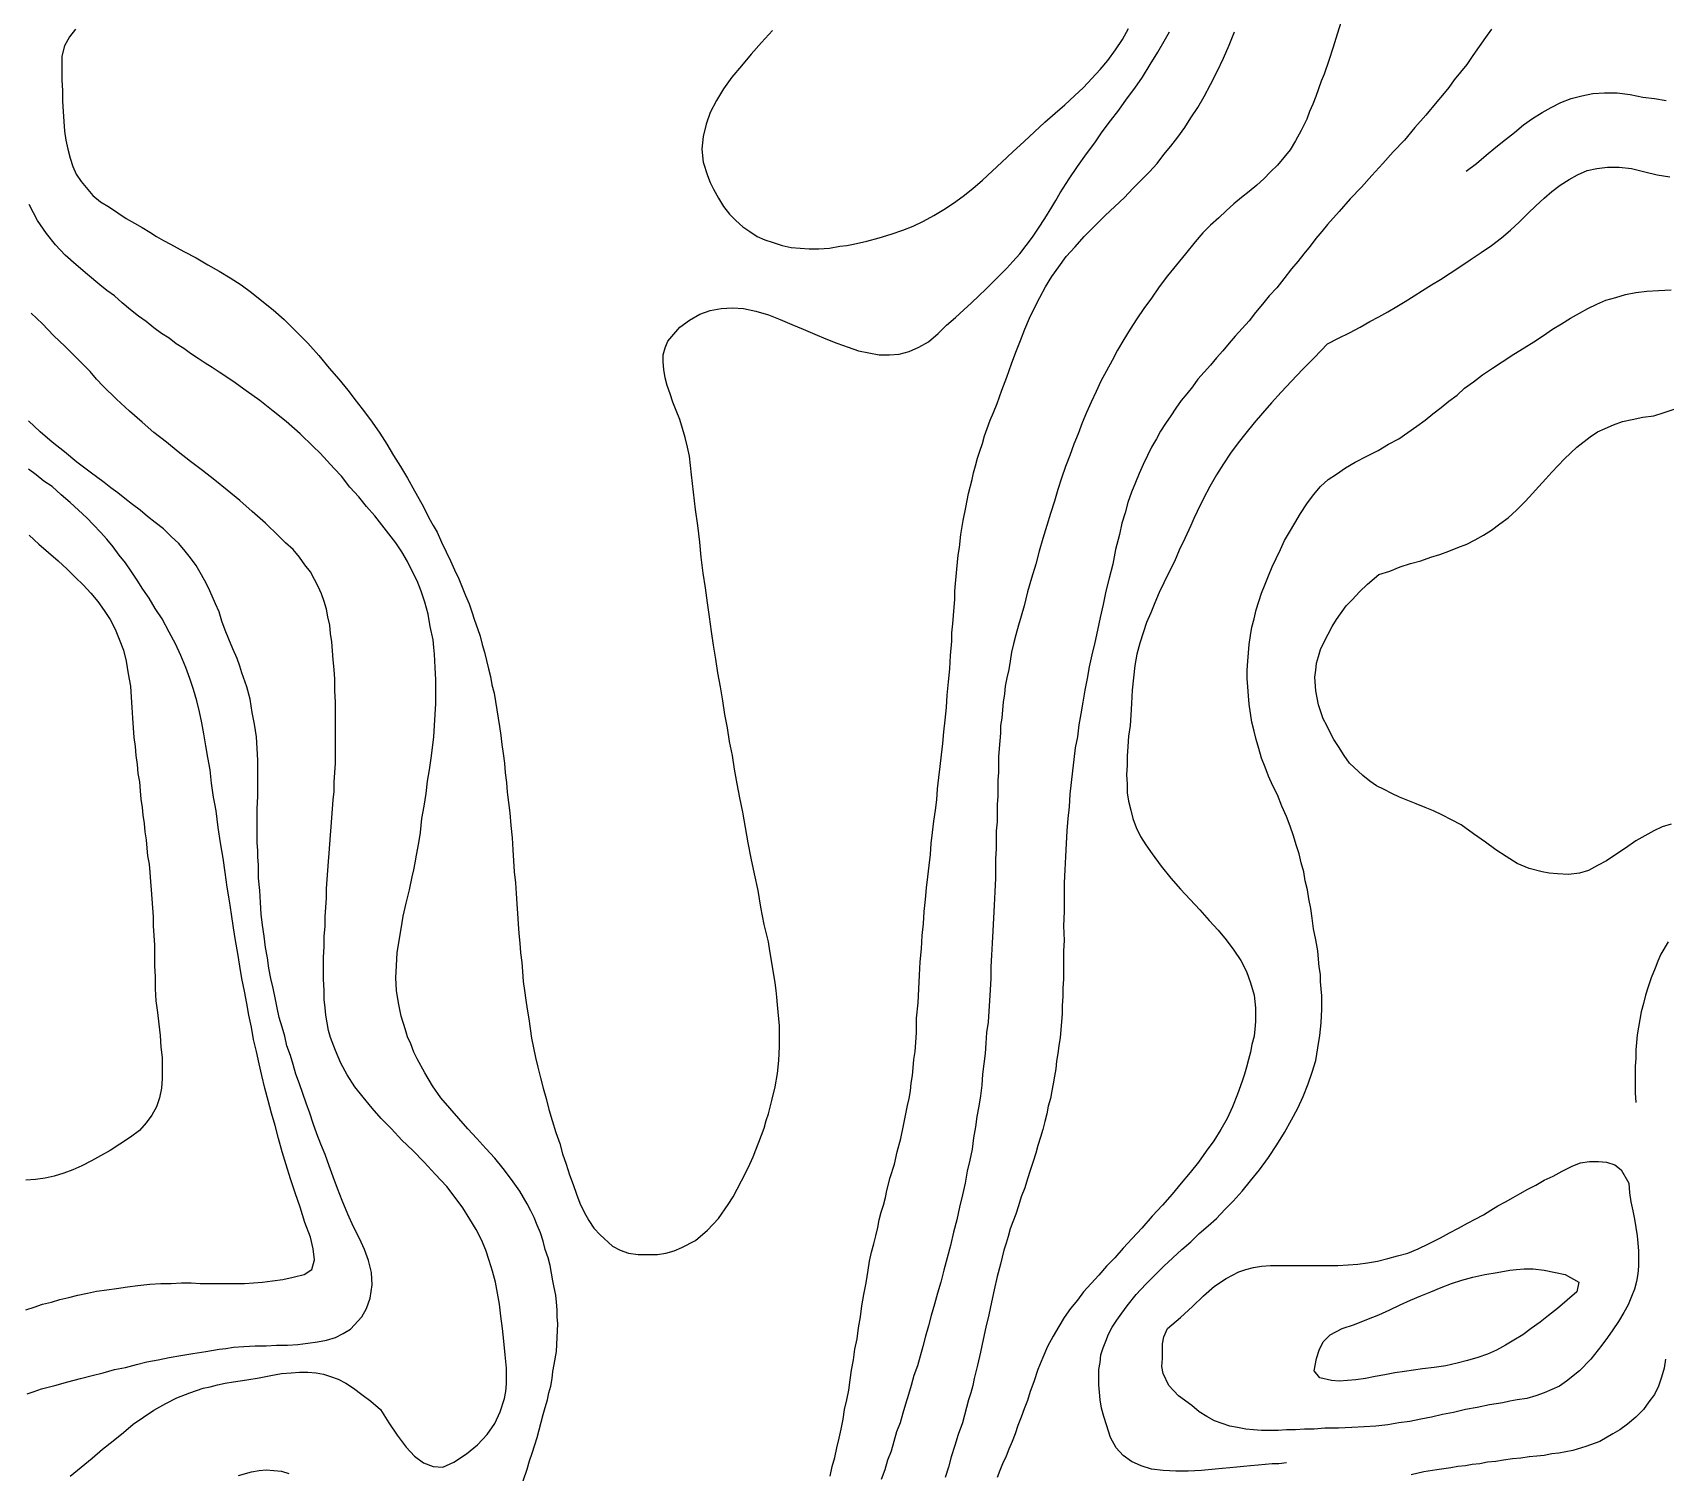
# Model space of a CAD drawing. Header units: inches. Extents: x 401374 to 405300, y 6332180 to 6336621.
# Drawn here: x 403132.4 to 403368.1, y 6334489.7 to 6334697.4 of the extents above; entities that cross this region are included whole.
import ezdxf

# ---------------------------------------------------------------- set-up
doc = ezdxf.new("R2010")
doc.units = ezdxf.units.IN
doc.header["$MEASUREMENT"] = 0

msp = doc.modelspace()

# ---------------------------------------------------------------- linework, layer by layer
for points in [[(403321.3, 6334699), (403320.7, 6334697.2), (403320.1, 6334695.3), (403319.5, 6334693.4), (403318.8, 6334691.4), (403318.4, 6334690.4), (403318, 6334689.3), (403317.6, 6334688.2), (403317.2, 6334687.1), (403316.7, 6334686), (403316.3, 6334684.9), (403315.5, 6334683.3), (403314.7, 6334681.8), (403313.9, 6334680.5), (403313, 6334679.4), (403312.1, 6334678.3), (403311.1, 6334677.3), (403310.1, 6334676.3), (403309.1, 6334675.4), (403308, 6334674.5), (403306.9, 6334673.6), (403305.8, 6334672.7), (403304.7, 6334671.7), (403303.6, 6334670.7), (403302.4, 6334669.6), (403301.3, 6334668.5), (403300.2, 6334667.2), (403298.8, 6334665.5), (403297.5, 6334663.9), (403296.2, 6334662.3), (403295, 6334660.7), (403293.9, 6334659.1), (403292.8, 6334657.6), (403291.8, 6334656.1), (403290.8, 6334654.6), (403289.9, 6334653.1), (403289, 6334651.6), (403288.2, 6334650.1), (403287.4, 6334648.6), (403286.6, 6334647.1), (403285.9, 6334645.6), (403285.2, 6334644.1), (403284.5, 6334642.6), (403283.9, 6334641.1), (403283.3, 6334639.5), (403282.7, 6334638), (403282.1, 6334636.4), (403281.5, 6334634.8), (403280.9, 6334633.1), (403280.4, 6334631.5), (403279.9, 6334629.8), (403279.3, 6334628), (403278.8, 6334626.3), (403278.2, 6334624.4), (403277.7, 6334622.6), (403277.2, 6334620.7), (403276.6, 6334618.7), (403276, 6334616.7), (403275.5, 6334614.7), (403275.1, 6334613.2), (403274.7, 6334611.9), (403274.3, 6334610.5), (403274, 6334609.2), (403273.7, 6334608), (403273.5, 6334606.7), (403273.3, 6334605.5), (403273, 6334604.3), (403272.8, 6334603.1), (403272.7, 6334602), (403272.5, 6334600.8), (403272.4, 6334599.7), (403272.3, 6334598.5), (403272.1, 6334597.4), (403272.1, 6334596.3), (403272, 6334595.2), (403271.9, 6334594.1), (403271.8, 6334592.9), (403271.8, 6334591.8), (403271.8, 6334590.7), (403271.7, 6334589.5), (403271.7, 6334588.4), (403271.7, 6334587.2), (403271.6, 6334586), (403271.6, 6334584.8), (403271.6, 6334583.5), (403271.5, 6334582.2), (403271.5, 6334580.9), (403271.5, 6334579.6), (403271.4, 6334578.2), (403271.4, 6334576.8), (403271.4, 6334575.4), (403271.3, 6334573.4), (403271.2, 6334571.5), (403271.1, 6334569.6), (403271, 6334567.8), (403270.9, 6334566), (403270.8, 6334564.3), (403270.7, 6334562.6), (403270.7, 6334560.9), (403270.6, 6334559.3), (403270.5, 6334557.7), (403270.4, 6334556.2), (403270.3, 6334554.6), (403270.1, 6334553.1), (403270, 6334551.6), (403269.9, 6334550.1), (403269.7, 6334548.6), (403269.5, 6334547.1), (403269.4, 6334545.5), (403269.2, 6334544), (403269, 6334542.5), (403268.7, 6334541), (403268.5, 6334539.5), (403268.2, 6334537.9), (403268, 6334536.3), (403267.7, 6334534.7), (403267.3, 6334533.1), (403267, 6334531.4), (403266.6, 6334529.7), (403266.2, 6334527.9), (403265.8, 6334526.1), (403265.3, 6334524.3), (403264.9, 6334522.4), (403264.4, 6334520.6), (403263.9, 6334518.8), (403263.5, 6334517.1), (403263, 6334515.5), (403262.6, 6334513.9), (403262.1, 6334512.3), (403261.7, 6334510.8), (403261.3, 6334509.3), (403260.9, 6334507.8), (403260.5, 6334506.4), (403260.1, 6334505), (403259.6, 6334503.6), (403259.2, 6334502.2), (403258.8, 6334500.9), (403258.4, 6334499.5), (403258, 6334498.2), (403257.6, 6334496.8), (403257.1, 6334495.5), (403256.7, 6334494.1), (403256.3, 6334492.7), (403255.8, 6334491.4), (403255.4, 6334490), (403254.9, 6334488.6)], [(403138.6, 6334697.9), (403137.7, 6334696.8), (403137, 6334695.5), (403136.6, 6334694), (403136.6, 6334692.2), (403136.6, 6334690.6), (403136.7, 6334689), (403136.7, 6334687.5), (403136.8, 6334686), (403136.9, 6334684.6), (403137, 6334683.2), (403137.2, 6334681.9), (403137.5, 6334680.6), (403137.8, 6334679.3), (403138.2, 6334678.1), (403138.7, 6334677), (403139.4, 6334675.9), (403141.1, 6334673.9), (403142.2, 6334673), (403143.5, 6334672.2), (403144.7, 6334671.4), (403145.9, 6334670.6), (403147.1, 6334669.9), (403148.2, 6334669.3), (403149.3, 6334668.6), (403150.3, 6334668), (403151.3, 6334667.4), (403152.3, 6334666.9), (403154.2, 6334665.8), (403156, 6334664.9), (403157.7, 6334663.9), (403159.3, 6334663), (403160.9, 6334662), (403162.5, 6334661), (403164, 6334659.9), (403165.5, 6334658.7), (403167.1, 6334657.4), (403168.7, 6334656), (403170.3, 6334654.4), (403172.1, 6334652.6), (403173.7, 6334650.8), (403175.2, 6334649), (403176.6, 6334647.4), (403177.9, 6334645.8), (403179.1, 6334644.2), (403180.3, 6334642.7), (403181.4, 6334641.2), (403182.5, 6334639.6), (403183.5, 6334638), (403184.5, 6334636.4), (403185.5, 6334634.8), (403186.5, 6334633.1), (403187.5, 6334631.3), (403188.6, 6334629.4), (403189.1, 6334628.4), (403189.6, 6334627.4), (403190.2, 6334626.3), (403190.8, 6334625.3), (403191.4, 6334623.9), (403192.1, 6334622.5), (403192.7, 6334621.2), (403193.3, 6334619.9), (403193.9, 6334618.6), (403194.4, 6334617.4), (403194.9, 6334616.2), (403195.4, 6334615), (403195.8, 6334613.8), (403196.2, 6334612.6), (403196.6, 6334611.4), (403197, 6334610.3), (403197.3, 6334609.1), (403197.6, 6334608), (403197.9, 6334606.8), (403198.2, 6334605.6), (403198.5, 6334604.5), (403198.7, 6334603.3), (403199, 6334602.1), (403199.2, 6334600.9), (403199.4, 6334599.7), (403199.6, 6334598.5), (403199.8, 6334597.3), (403200, 6334596), (403200.1, 6334594.7), (403200.3, 6334593.4), (403200.5, 6334592), (403200.6, 6334590.6), (403200.8, 6334589.2), (403200.9, 6334587.8), (403201.1, 6334586.3), (403201.3, 6334584.8), (403201.4, 6334583), (403201.6, 6334581.2), (403201.7, 6334579.5), (403201.8, 6334577.9), (403201.9, 6334576.3), (403202.1, 6334574.7), (403202.2, 6334573.2), (403202.3, 6334571.7), (403202.4, 6334570.3), (403202.5, 6334568.8), (403202.6, 6334567.4), (403202.7, 6334566), (403202.8, 6334564.6), (403203, 6334563.2), (403203.1, 6334561.9), (403203.2, 6334560.5), (403203.4, 6334559.2), (403203.6, 6334557.8), (403203.8, 6334556.5), (403204, 6334555.1), (403204.2, 6334553.7), (403204.4, 6334552.3), (403204.7, 6334550.9), (403205, 6334549.5), (403205.3, 6334548.1), (403205.7, 6334546.6), (403206.1, 6334545.1), (403206.5, 6334543.6), (403206.9, 6334542), (403207.4, 6334540.4), (403207.9, 6334538.7), (403208.5, 6334537.1), (403208.9, 6334535.6), (403209.4, 6334534.1), (403209.9, 6334532.6), (403210.4, 6334531.2), (403210.9, 6334529.8), (403211.4, 6334528.5), (403212, 6334527.2), (403212.7, 6334526), (403213.4, 6334524.9), (403214.3, 6334523.9), (403216.1, 6334522.3), (403217.2, 6334521.7), (403218.4, 6334521.3), (403219.8, 6334521.1), (403221.3, 6334521.1), (403222.6, 6334521.1), (403223.8, 6334521.3), (403225, 6334521.6), (403226.1, 6334522.1), (403228.1, 6334523.1), (403229.8, 6334524.6), (403231.4, 6334526.3), (403232.8, 6334528.3), (403233.5, 6334529.4), (403234.1, 6334530.5), (403234.7, 6334531.7), (403235.4, 6334533), (403235.9, 6334534.1), (403236.4, 6334535.2), (403236.8, 6334536.2), (403237.2, 6334537.3), (403237.6, 6334538.3), (403238, 6334539.3), (403238.3, 6334540.4), (403238.6, 6334541.4), (403239.1, 6334543.3), (403239.6, 6334545.3), (403239.9, 6334547.2), (403240.1, 6334549.1), (403240.2, 6334551.1), (403240.2, 6334553.1), (403240.2, 6334554.1), (403240.1, 6334555.1), (403240, 6334556.1), (403239.9, 6334557.1), (403239.8, 6334558.2), (403239.7, 6334559.2), (403239.6, 6334560.3), (403239.4, 6334561.5), (403239.2, 6334562.6), (403239, 6334563.8), (403238.8, 6334564.9), (403238.6, 6334566.2), (403238, 6334568.7), (403237.5, 6334571.2), (403237.1, 6334573.6), (403236.6, 6334576), (403236.1, 6334578.3), (403235.7, 6334580.5), (403235.3, 6334582.7), (403234.9, 6334584.9), (403234.5, 6334587), (403234.1, 6334589), (403233.7, 6334591.1), (403233.4, 6334593.1), (403233, 6334595.1), (403232.7, 6334597.1), (403232.3, 6334599), (403232, 6334601), (403231.7, 6334603), (403231.3, 6334605), (403231, 6334607), (403230.7, 6334609), (403230.4, 6334611), (403230.1, 6334613.1), (403229.8, 6334615.1), (403229.5, 6334617.3), (403229.2, 6334619.4), (403228.9, 6334621.7), (403228.7, 6334623.9), (403228.4, 6334626.3), (403228.1, 6334628.6), (403227.8, 6334631.1), (403227.5, 6334633.6), (403227.2, 6334636.3), (403226.9, 6334637.6), (403226.6, 6334639), (403226.2, 6334640.3), (403225.8, 6334641.6), (403225.3, 6334642.9), (403224.8, 6334644.1), (403224.4, 6334645.3), (403224, 6334646.5), (403223.7, 6334647.6), (403223.5, 6334648.8), (403223.4, 6334649.9), (403223.4, 6334650.9), (403223.7, 6334651.9), (403224.1, 6334652.9), (403225.8, 6334654.9), (403227.2, 6334655.9), (403228.7, 6334656.8), (403230.2, 6334657.3), (403231.8, 6334657.6), (403233.4, 6334657.7), (403235, 6334657.6), (403236.8, 6334657.2), (403238.6, 6334656.7), (403240.3, 6334656), (403242, 6334655.3), (403243.6, 6334654.6), (403245.3, 6334653.9), (403246.9, 6334653.2), (403248.5, 6334652.6), (403250.1, 6334652), (403251.6, 6334651.5), (403253.1, 6334651.2), (403254.6, 6334650.9), (403256.1, 6334650.9), (403257.5, 6334651), (403258.9, 6334651.4), (403260.3, 6334652), (403261.7, 6334652.8), (403263.1, 6334654), (403264.3, 6334655.2), (403265.6, 6334656.3), (403266.8, 6334657.4), (403267.9, 6334658.4), (403269, 6334659.4), (403270, 6334660.4), (403272, 6334662.4), (403273, 6334663.4), (403273.9, 6334664.4), (403274.9, 6334665.5), (403275.8, 6334666.7), (403276.7, 6334667.9), (403277.6, 6334669.2), (403278.5, 6334670.6), (403279.5, 6334672.2), (403280.1, 6334673.2), (403280.7, 6334674.3), (403282, 6334676.3), (403283.2, 6334678.1), (403284.5, 6334679.9), (403285.7, 6334681.5), (403286.8, 6334683.1), (403288, 6334684.7), (403289.2, 6334686.2), (403290.3, 6334687.8), (403291.5, 6334689.4), (403292.6, 6334691), (403293.7, 6334692.8), (403294.8, 6334694.6), (403295.9, 6334696.5), (403296.5, 6334697.5)], [(403239.2, 6334697.7), (403237.6, 6334696), (403236.1, 6334694.3), (403234.7, 6334692.6), (403233.3, 6334691), (403232.1, 6334689.3), (403231.1, 6334687.6), (403230.2, 6334685.9), (403229.6, 6334684.2), (403229.2, 6334682.4), (403229, 6334680.6), (403229.2, 6334678.7), (403229.8, 6334676.8), (403230.2, 6334675.8), (403230.7, 6334674.8), (403231.4, 6334673.5), (403232.1, 6334672.3), (403233, 6334671.2), (403233.9, 6334670.3), (403234.9, 6334669.4), (403235.9, 6334668.7), (403237, 6334668), (403238.1, 6334667.5), (403239.3, 6334667.1), (403240.6, 6334666.7), (403241.9, 6334666.4), (403243.2, 6334666.3), (403244.5, 6334666.2), (403245.9, 6334666.2), (403247.4, 6334666.3), (403248.9, 6334666.6), (403249.9, 6334666.7), (403250.9, 6334666.9), (403252.8, 6334667.3), (403254.6, 6334667.8), (403256.3, 6334668.3), (403258, 6334668.9), (403259.5, 6334669.5), (403261, 6334670.2), (403262.5, 6334671), (403263.9, 6334671.9), (403265.3, 6334672.8), (403266.7, 6334673.8), (403268.1, 6334674.9), (403269.5, 6334676.1), (403270.9, 6334677.4), (403272.3, 6334678.7), (403273.9, 6334680.2), (403275.5, 6334681.7), (403277, 6334683.1), (403278.5, 6334684.5), (403280, 6334685.8), (403281.4, 6334687), (403282.8, 6334688.3), (403284.1, 6334689.5), (403285.3, 6334690.8), (403286.5, 6334692.1), (403287.6, 6334693.4), (403288.7, 6334694.9), (403289.7, 6334696.4), (403290.6, 6334698)], [(403260, 6334553.1), (403260, 6334555.2), (403260.2, 6334557.4), (403260.3, 6334559.4), (403260.4, 6334561.4), (403260.5, 6334563.3), (403260.7, 6334565.2), (403260.8, 6334567.1), (403261, 6334568.8), (403261.1, 6334570.6), (403261.3, 6334572.3), (403261.4, 6334574), (403261.6, 6334575.6), (403261.8, 6334577.2), (403262, 6334578.8), (403262.1, 6334580.4), (403262.3, 6334582), (403262.5, 6334583.6), (403262.7, 6334585.2), (403262.9, 6334586.7), (403263, 6334588.3), (403263.2, 6334589.9), (403263.4, 6334591.5), (403263.6, 6334593.2), (403263.8, 6334594.8), (403263.9, 6334596.5), (403264.1, 6334598.2), (403264.3, 6334600), (403264.4, 6334601.8), (403264.6, 6334603.7), (403264.8, 6334605.6), (403264.9, 6334607.5), (403265.1, 6334609.6), (403265.1, 6334610.8), (403265.2, 6334612.1), (403265.3, 6334613.3), (403265.4, 6334614.5), (403265.5, 6334615.6), (403265.5, 6334616.8), (403265.6, 6334617.9), (403265.7, 6334618.9), (403265.8, 6334620), (403265.9, 6334621), (403266, 6334622), (403266.2, 6334623.1), (403266.4, 6334625), (403266.7, 6334627), (403267.1, 6334628.9), (403267.5, 6334630.9), (403268, 6334632.9), (403268.2, 6334633.9), (403268.5, 6334634.9), (403268.8, 6334636), (403269.1, 6334637), (403269.5, 6334638.1), (403269.8, 6334639.2), (403270.2, 6334640.3), (403270.6, 6334641.5), (403271.1, 6334642.6), (403271.6, 6334643.9), (403272.3, 6334645.8), (403273, 6334647.7), (403273.7, 6334649.6), (403274.3, 6334651.3), (403275, 6334653), (403275.6, 6334654.6), (403276.3, 6334656.2), (403277, 6334657.7), (403277.8, 6334659.2), (403278.6, 6334660.7), (403279.5, 6334662.2), (403280.5, 6334663.6), (403281.6, 6334665.1), (403282.9, 6334666.5), (403284.2, 6334668), (403285.8, 6334669.6), (403287.2, 6334671), (403288.6, 6334672.3), (403290, 6334673.6), (403291.2, 6334674.9), (403292.4, 6334676.1), (403293.6, 6334677.3), (403294.7, 6334678.5), (403295.7, 6334679.8), (403296.7, 6334681), (403297.7, 6334682.3), (403298.7, 6334683.7), (403299.6, 6334685.1), (403300.6, 6334686.6), (403301.5, 6334688.2), (403302.4, 6334689.9), (403303.4, 6334691.8), (403304.3, 6334693.7), (403305.1, 6334695.6), (403305.9, 6334697.5)], [(403343, 6334697.9), (403342.1, 6334696.7), (403341.2, 6334695.4), (403340.3, 6334694.1), (403339.4, 6334692.8), (403338.5, 6334691.7), (403337.6, 6334690.6), (403336.8, 6334689.5), (403335.9, 6334688.4), (403335.1, 6334687.4), (403333.5, 6334685.5), (403331.9, 6334683.7), (403330.4, 6334681.9), (403328.8, 6334680.2), (403327.3, 6334678.5), (403325.7, 6334676.8), (403324.2, 6334675.1), (403322.6, 6334673.4), (403321, 6334671.6), (403319.3, 6334669.7), (403318.5, 6334668.7), (403317.6, 6334667.7), (403316.8, 6334666.6), (403315.9, 6334665.5), (403315, 6334664.4), (403314.1, 6334663.3), (403313, 6334661.9), (403312, 6334660.6), (403310.9, 6334659.4), (403309.9, 6334658.2), (403308.9, 6334657), (403308, 6334655.8), (403307, 6334654.7), (403306, 6334653.6), (403305.1, 6334652.6), (403304.2, 6334651.5), (403303.3, 6334650.5), (403302.4, 6334649.4), (403301.5, 6334648.4), (403300.6, 6334647.4), (403299.8, 6334646.3), (403299, 6334645.3), (403298.2, 6334644.3), (403297.4, 6334643.2), (403296.7, 6334642.1), (403295.9, 6334641), (403295.2, 6334639.9), (403294.6, 6334638.8), (403293.9, 6334637.6), (403293.3, 6334636.4), (403292.7, 6334635.1), (403292.1, 6334633.8), (403291.6, 6334632.5), (403291, 6334631.1), (403290.5, 6334629.6), (403290.1, 6334628.1), (403289.6, 6334626.6), (403289.3, 6334625), (403288.7, 6334622.8), (403288.3, 6334620.7), (403287.8, 6334618.7), (403287.3, 6334616.8), (403286.9, 6334614.9), (403286.5, 6334613), (403286.1, 6334611.2), (403285.7, 6334609.4), (403285.3, 6334607.6), (403284.9, 6334605.9), (403284.6, 6334604.2), (403284.3, 6334602.5), (403284, 6334600.8), (403283.7, 6334599.1), (403283.4, 6334597.5), (403283.2, 6334595.8), (403282.9, 6334594.2), (403282.7, 6334592.5), (403282.5, 6334590.9), (403282.3, 6334589.2), (403282.1, 6334587.5), (403282, 6334585.7), (403281.8, 6334584), (403281.7, 6334582.2), (403281.6, 6334580.4), (403281.5, 6334578.5), (403281.4, 6334576.6), (403281.3, 6334574.7), (403281.3, 6334572.7), (403281.3, 6334570.6), (403281.2, 6334568.5), (403281.3, 6334566.4), (403281.2, 6334564.9), (403281.2, 6334563.5), (403281.2, 6334562.1), (403281.2, 6334560.8), (403281.1, 6334559.5), (403281.1, 6334558.3), (403281, 6334557), (403281, 6334555.8), (403280.9, 6334554.7), (403280.8, 6334553.5), (403280.7, 6334552.4), (403280.5, 6334551.2), (403280.4, 6334550.1), (403280.2, 6334549), (403280.1, 6334547.9), (403279.9, 6334546.8), (403279.7, 6334545.7), (403279.5, 6334544.7), (403279.3, 6334543.6), (403279, 6334542.5), (403278.8, 6334541.4), (403278.5, 6334540.3), (403278.2, 6334539.1), (403277.9, 6334538), (403277.5, 6334536.8), (403277.2, 6334535.7), (403276.8, 6334534.5), (403276.4, 6334533.2), (403276, 6334532), (403275.6, 6334530.7), (403275.1, 6334529.4), (403274.7, 6334528.1), (403274.3, 6334526.9), (403273.9, 6334525.8), (403273.5, 6334524.8), (403273.2, 6334523.7), (403272.9, 6334522.7), (403272.6, 6334521.7), (403272.1, 6334519.7), (403271.6, 6334517.9), (403271.2, 6334516), (403270.8, 6334514.2), (403270.4, 6334512.4), (403270, 6334510.6), (403269.6, 6334508.8), (403269.2, 6334507), (403268.8, 6334505.1), (403268.3, 6334503.2), (403268.1, 6334502.2), (403267.8, 6334501.1), (403267.5, 6334500.1), (403267.2, 6334499), (403266.9, 6334497.9), (403266.6, 6334496.8), (403266, 6334495.1), (403265.5, 6334493.5), (403265, 6334491.9), (403264.6, 6334490.4), (403264.1, 6334488.9)], [(403339.3, 6334677.4), (403340.8, 6334678.5), (403342.2, 6334679.7), (403343.6, 6334680.9), (403345, 6334682), (403346.3, 6334683), (403347.6, 6334684.1), (403348.9, 6334685), (403350.3, 6334685.9), (403351.6, 6334686.6), (403353, 6334687.3), (403354.5, 6334687.9), (403356, 6334688.3), (403357.6, 6334688.6), (403359.3, 6334688.7), (403361.1, 6334688.7), (403363, 6334688.5), (403364.8, 6334688.1), (403366.5, 6334687.9), (403368.2, 6334687.6)], [(403319.3, 6334652.5), (403320.9, 6334653.3), (403322.5, 6334654.1), (403324, 6334654.9), (403325.4, 6334655.7), (403326.7, 6334656.4), (403328, 6334657.1), (403329.3, 6334657.9), (403330.5, 6334658.6), (403331.8, 6334659.4), (403333, 6334660.2), (403334.3, 6334661), (403335.6, 6334661.8), (403337, 6334662.7), (403338.4, 6334663.6), (403339.9, 6334664.6), (403341.5, 6334665.7), (403343, 6334666.7), (403344.4, 6334667.8), (403345.7, 6334668.9), (403347, 6334670.1), (403348.2, 6334671.3), (403349.4, 6334672.4), (403350.6, 6334673.5), (403351.7, 6334674.5), (403352.9, 6334675.4), (403354.2, 6334676.2), (403355.4, 6334676.9), (403356.8, 6334677.5), (403358.2, 6334677.8), (403359.7, 6334678), (403361.4, 6334678), (403363.2, 6334677.8), (403365.1, 6334677.3), (403366.9, 6334676.9), (403368.7, 6334676.6)], [(403203.2, 6334488.4), (403203.8, 6334490.1), (403204.1, 6334491.3), (403204.5, 6334492.4), (403204.9, 6334493.6), (403205.2, 6334494.7), (403205.5, 6334495.8), (403205.8, 6334496.9), (403206.1, 6334498), (403206.4, 6334499), (403206.7, 6334500.1), (403206.9, 6334501.1), (403207.2, 6334502.1), (403207.4, 6334503.2), (403207.5, 6334504.2), (403207.7, 6334505.2), (403208, 6334507.1), (403208.1, 6334509.1), (403208.2, 6334511.1), (403208.1, 6334512.1), (403208.1, 6334513.1), (403208, 6334514.2), (403207.9, 6334515.2), (403207.7, 6334516.3), (403207.5, 6334517.3), (403207.3, 6334518.4), (403207.1, 6334519.5), (403206.8, 6334520.6), (403206.4, 6334521.8), (403206.1, 6334523), (403205.7, 6334524.2), (403205.2, 6334525.3), (403204.8, 6334526.4), (403204.3, 6334527.4), (403203.8, 6334528.4), (403202.7, 6334530.2), (403201.5, 6334531.9), (403200.3, 6334533.5), (403199.1, 6334535), (403197.8, 6334536.4), (403196.5, 6334537.8), (403195.2, 6334539.2), (403193.9, 6334540.7), (403192.6, 6334542.2), (403191.3, 6334543.7), (403190.1, 6334545.4), (403189, 6334547.3), (403187.9, 6334549.3), (403187.4, 6334550.3), (403187, 6334551.5), (403186.5, 6334552.5), (403186.2, 6334553.5), (403185.6, 6334555.5), (403185.2, 6334557.4), (403184.9, 6334559.2), (403184.8, 6334561), (403184.9, 6334562.8), (403185, 6334564.6), (403185.3, 6334566.4), (403185.6, 6334568.1), (403185.9, 6334569.9), (403186.3, 6334571.8), (403186.8, 6334573.7), (403187.2, 6334575.6), (403187.4, 6334576.6), (403187.6, 6334577.6), (403187.8, 6334578.7), (403188, 6334579.7), (403188.2, 6334580.8), (403188.4, 6334582), (403188.5, 6334583), (403188.6, 6334584), (403188.9, 6334585.8), (403189.2, 6334587.6), (403189.4, 6334589.4), (403189.7, 6334591), (403189.9, 6334592.7), (403190.1, 6334594.2), (403190.3, 6334595.8), (403190.4, 6334597.4), (403190.5, 6334599), (403190.6, 6334600.6), (403190.6, 6334602.3), (403190.6, 6334604), (403190.5, 6334605.8), (403190.4, 6334607.7), (403190.3, 6334608.7), (403190.2, 6334609.8), (403189.8, 6334611.7), (403189.5, 6334613.5), (403189, 6334615.2), (403188.5, 6334616.8), (403187.9, 6334618.3), (403187.2, 6334619.7), (403186.5, 6334621.1), (403185.7, 6334622.5), (403184.8, 6334623.8), (403183.8, 6334625.1), (403182.8, 6334626.4), (403181.8, 6334627.7), (403180.6, 6334629), (403179.5, 6334630.4), (403178.2, 6334631.8), (403177, 6334633.4), (403175.9, 6334634.5), (403174.9, 6334635.6), (403173.9, 6334636.7), (403172.9, 6334637.7), (403171, 6334639.5), (403169, 6334641.3), (403167.1, 6334642.8), (403165.2, 6334644.3), (403163.2, 6334645.7), (403161.3, 6334647.1), (403159.3, 6334648.4), (403158.3, 6334649.1), (403157.3, 6334649.7), (403156.3, 6334650.4), (403155.2, 6334651.1), (403154.2, 6334651.8), (403153.1, 6334652.5), (403152.1, 6334653.3), (403151, 6334654), (403149.9, 6334654.8), (403148.8, 6334655.7), (403147.7, 6334656.5), (403146.5, 6334657.4), (403145.3, 6334658.4), (403144.2, 6334659.4), (403143.1, 6334660.2), (403142.1, 6334661), (403140.3, 6334662.5), (403138.7, 6334663.9), (403137.1, 6334665.3), (403135.7, 6334666.8), (403134.4, 6334668.4), (403133.1, 6334670.3), (403132.5, 6334671.4), (403131.9, 6334672.6)], [(403313.4, 6334491), (403312.3, 6334490.9), (403311.3, 6334490.9), (403310.3, 6334490.8), (403309.3, 6334490.7), (403308.2, 6334490.6), (403307.2, 6334490.5), (403306.2, 6334490.4), (403305.2, 6334490.3), (403304.1, 6334490.2), (403303.1, 6334490.1), (403301.1, 6334489.9), (403299.2, 6334489.8), (403297.4, 6334489.8), (403295.6, 6334489.9), (403293.9, 6334490.1), (403292.4, 6334490.6), (403291, 6334491.2), (403289.8, 6334492.1), (403288.8, 6334493.2), (403288, 6334494.7), (403287.4, 6334496.5), (403287, 6334497.7), (403286.7, 6334498.9), (403286.5, 6334500.1), (403286.4, 6334501.2), (403286.3, 6334502.3), (403286.3, 6334503.4), (403286.3, 6334504.5), (403286.5, 6334505.5), (403286.6, 6334506.6), (403286.9, 6334507.6), (403287.3, 6334508.6), (403287.7, 6334509.6), (403288.2, 6334510.6), (403288.9, 6334511.6), (403289.6, 6334512.6), (403290.4, 6334513.7), (403291.7, 6334515.3), (403293.1, 6334516.8), (403294.4, 6334518.1), (403295.7, 6334519.4), (403297, 6334520.6), (403298.3, 6334521.8), (403299.6, 6334522.9), (403300.8, 6334524.1), (403302.1, 6334525.2), (403303.3, 6334526.3), (403304.5, 6334527.6), (403305.7, 6334528.8), (403307, 6334530.2), (403308.2, 6334531.7), (403309.5, 6334533.3), (403310.8, 6334535.1), (403312, 6334536.9), (403313.1, 6334538.7), (403314.1, 6334540.5), (403315, 6334542.2), (403315.8, 6334543.9), (403316.5, 6334545.7), (403317.1, 6334547.4), (403317.6, 6334549.1), (403317.9, 6334550.9), (403318.2, 6334552.7), (403318.4, 6334554.5), (403318.5, 6334556.5), (403318.5, 6334558.4), (403318.4, 6334559.4), (403318.3, 6334560.5), (403318.3, 6334561.5), (403318.1, 6334562.6), (403318, 6334563.7), (403317.9, 6334564.9), (403317.6, 6334566.5), (403317.3, 6334568.1), (403317.1, 6334569.6), (403316.9, 6334571), (403316.6, 6334572.4), (403316.4, 6334573.7), (403316.1, 6334575), (403315.9, 6334576.3), (403315.5, 6334577.6), (403315.2, 6334578.9), (403314.8, 6334580.2), (403314.4, 6334581.5), (403313.9, 6334582.9), (403313.4, 6334584.3), (403312.7, 6334585.8), (403312.1, 6334587.4), (403311.4, 6334588.7), (403310.8, 6334590.1), (403310.3, 6334591.4), (403309.8, 6334592.7), (403309.4, 6334594.1), (403309, 6334595.4), (403308.7, 6334596.6), (403308.4, 6334597.9), (403308.2, 6334599.2), (403308, 6334600.5), (403307.9, 6334601.7), (403307.8, 6334603), (403307.7, 6334604.2), (403307.7, 6334605.4), (403307.8, 6334606.7), (403307.9, 6334607.9), (403308, 6334609.1), (403308.2, 6334610.4), (403308.4, 6334611.6), (403308.7, 6334612.8), (403309, 6334614.1), (403309.4, 6334615.3), (403309.8, 6334616.5), (403310.3, 6334617.8), (403310.8, 6334619), (403311.3, 6334620.3), (403311.9, 6334621.5), (403312.5, 6334622.8), (403313.1, 6334624.1), (403313.8, 6334625.3), (403314.6, 6334626.6), (403315.4, 6334628), (403316.3, 6334629.4), (403317.3, 6334630.7), (403318.3, 6334631.9), (403319.4, 6334632.9), (403320.6, 6334633.7), (403321.9, 6334634.6), (403323.3, 6334635.4), (403325, 6334636.3), (403326.6, 6334637.1), (403328.1, 6334638), (403329.6, 6334638.8), (403330.9, 6334639.7), (403332.2, 6334640.6), (403333.4, 6334641.5), (403334.5, 6334642.4), (403335.7, 6334643.3), (403336.8, 6334644.2), (403338, 6334645.1), (403339.1, 6334646.1), (403340.4, 6334647), (403341.7, 6334648), (403343.1, 6334649), (403344.5, 6334649.9), (403346.2, 6334651), (403347.7, 6334651.9), (403349.1, 6334652.8), (403350.5, 6334653.7), (403351.8, 6334654.6), (403353.1, 6334655.4), (403354.4, 6334656.2), (403355.7, 6334656.9), (403356.9, 6334657.6), (403358.2, 6334658.2), (403359.5, 6334658.8), (403360.9, 6334659.2), (403362.3, 6334659.6), (403363.8, 6334659.9), (403365.4, 6334660.1), (403367.1, 6334660.2), (403368.9, 6334660.3)], [(403182.6, 6334498.7), (403183.8, 6334496.8), (403185, 6334495), (403186.3, 6334493.3), (403187.5, 6334492), (403188.8, 6334491), (403190.2, 6334490.5), (403191.6, 6334490.4), (403193.2, 6334491.1), (403195, 6334492.3), (403196.6, 6334493.6), (403198, 6334495.1), (403199.1, 6334496.7), (403199.9, 6334498.4), (403200.5, 6334500.3), (403200.7, 6334501.3), (403200.8, 6334502.4), (403200.8, 6334503.5), (403200.8, 6334504.7), (403200.6, 6334506.6), (403200.4, 6334508.6), (403200.2, 6334510.4), (403200, 6334512.2), (403199.8, 6334513.9), (403199.5, 6334515.5), (403199.2, 6334517.1), (403198.8, 6334518.7), (403198.3, 6334520.2), (403197.8, 6334521.7), (403197.2, 6334523.2), (403196.4, 6334524.7), (403195.5, 6334526.2), (403194.5, 6334527.8), (403193.4, 6334529.3), (403192.2, 6334530.9), (403190.5, 6334532.7), (403188.9, 6334534.4), (403187.3, 6334536.1), (403185.7, 6334537.6), (403184.2, 6334539.2), (403182.7, 6334540.7), (403181.4, 6334542.2), (403180.1, 6334543.8), (403178.9, 6334545.3), (403177.8, 6334547), (403176.9, 6334548.7), (403176.1, 6334550.5), (403175.4, 6334552.4), (403175.1, 6334553.4), (403174.9, 6334554.5), (403174.7, 6334555.6), (403174.6, 6334556.7), (403174.5, 6334557.9), (403174.5, 6334559.2), (403174.4, 6334560.8), (403174.4, 6334562.4), (403174.4, 6334564), (403174.5, 6334565.5), (403174.5, 6334567), (403174.6, 6334568.4), (403174.6, 6334569.8), (403174.7, 6334571.2), (403174.8, 6334572.5), (403174.8, 6334573.9), (403174.9, 6334575.2), (403175, 6334576.5), (403175.1, 6334577.8), (403175.2, 6334579), (403175.3, 6334580.3), (403175.4, 6334581.6), (403175.5, 6334582.8), (403175.6, 6334584.1), (403175.7, 6334585.4), (403175.8, 6334586.7), (403175.9, 6334587.9), (403175.9, 6334589.3), (403176, 6334590.6), (403176.1, 6334592), (403176.1, 6334593.3), (403176.1, 6334594.8), (403176.1, 6334596.2), (403176.1, 6334597.7), (403176.1, 6334599.2), (403176.1, 6334600.8), (403176, 6334602.4), (403176, 6334604.1), (403175.9, 6334605.5), (403175.8, 6334606.9), (403175.7, 6334608.2), (403175.6, 6334609.5), (403175.4, 6334610.7), (403175.3, 6334611.9), (403175, 6334613.1), (403174.8, 6334614.2), (403174.5, 6334615.3), (403174.1, 6334616.4), (403173.6, 6334617.5), (403173.1, 6334618.5), (403172.5, 6334619.6), (403171.7, 6334620.6), (403170.9, 6334621.7), (403170, 6334622.8), (403168.9, 6334623.8), (403167.9, 6334624.8), (403166, 6334626.6), (403164.1, 6334628.3), (403162.3, 6334629.9), (403160.5, 6334631.4), (403158.7, 6334632.8), (403156.9, 6334634.2), (403155.2, 6334635.5), (403153.4, 6334636.9), (403151.7, 6334638.3), (403149.9, 6334639.7), (403148.2, 6334641.2), (403146.4, 6334642.8), (403144.5, 6334644.5), (403142.6, 6334646.4), (403141.6, 6334647.4), (403140.7, 6334648.5), (403138.9, 6334650.3), (403137.1, 6334652.1), (403135.4, 6334653.7), (403133.8, 6334655.4), (403132.2, 6334656.9)], [(403319.3, 6334652.5), (403317.4, 6334650.5), (403315.7, 6334648.8), (403314.1, 6334647.1), (403312.6, 6334645.5), (403311.2, 6334644), (403309.9, 6334642.5), (403308.7, 6334641.1), (403307.5, 6334639.6), (403306.4, 6334638.2), (403305.3, 6334636.7), (403304.3, 6334635.2), (403303.3, 6334633.6), (403302.3, 6334631.9), (403301.4, 6334630.2), (403300.5, 6334628.3), (403300, 6334627.3), (403299.6, 6334626.3), (403298.7, 6334624.4), (403297.9, 6334622.7), (403297.2, 6334621.1), (403296.4, 6334619.5), (403295.7, 6334618), (403295, 6334616.6), (403294.4, 6334615.1), (403293.8, 6334613.7), (403293.2, 6334612.3), (403292.7, 6334610.8), (403292.2, 6334609.3), (403291.8, 6334607.7), (403291.5, 6334606.1), (403291.3, 6334604.3), (403291.1, 6334602.5), (403291, 6334600.6), (403290.9, 6334598.9), (403290.8, 6334597.4), (403290.6, 6334595.9), (403290.5, 6334594.4), (403290.4, 6334593), (403290.4, 6334591.7), (403290.3, 6334590.3), (403290.4, 6334589), (403290.4, 6334587.7), (403290.6, 6334586.5), (403290.9, 6334585.2), (403291.2, 6334584), (403291.7, 6334582.7), (403292.3, 6334581.4), (403293.1, 6334580.2), (403294, 6334578.9), (403295.3, 6334577.1), (403296.7, 6334575.4), (403298.1, 6334573.8), (403299.5, 6334572.3), (403300.9, 6334570.8), (403302.2, 6334569.3), (403303.5, 6334567.9), (403304.7, 6334566.5), (403305.8, 6334565), (403306.8, 6334563.5), (403307.6, 6334561.9), (403308.2, 6334560.3), (403308.7, 6334558.5), (403308.9, 6334556.7), (403308.9, 6334554.7), (403308.8, 6334553.6), (403308.7, 6334552.6), (403308.4, 6334551.4), (403308.2, 6334550.3), (403307.9, 6334549.2), (403307.6, 6334548.1), (403307.3, 6334547.1), (403307, 6334546.1), (403306.3, 6334544.2), (403305.6, 6334542.4), (403304.8, 6334540.7), (403303.9, 6334539.1), (403302.9, 6334537.5), (403301.8, 6334536), (403300.7, 6334534.4), (403299.5, 6334532.9), (403298.2, 6334531.4), (403296.9, 6334529.8), (403295.5, 6334528.2), (403294, 6334526.6), (403292.5, 6334524.9), (403291.1, 6334523.4), (403289.8, 6334522), (403288.6, 6334520.6), (403287.4, 6334519.4), (403286.3, 6334518.1), (403285.2, 6334516.9), (403284.1, 6334515.7), (403283.2, 6334514.5), (403282.2, 6334513.3), (403281.3, 6334512), (403280.5, 6334510.7), (403279.7, 6334509.3), (403278.9, 6334507.8), (403278.2, 6334506.2), (403277.5, 6334504.5), (403276.9, 6334502.7), (403276.4, 6334501.3), (403276, 6334500), (403275.5, 6334498.8), (403275.1, 6334497.6), (403274.6, 6334496.4), (403274.2, 6334495.2), (403273.8, 6334494.1), (403273.3, 6334493), (403272.9, 6334492), (403272.4, 6334490.9), (403272, 6334489.9), (403271.6, 6334488.9)], [(403326.7, 6334619.2), (403328.3, 6334619.7), (403329.8, 6334620.3), (403331.3, 6334620.8), (403332.8, 6334621.2), (403334.2, 6334621.7), (403335.5, 6334622.1), (403336.8, 6334622.6), (403338.1, 6334623.1), (403339.4, 6334623.6), (403340.6, 6334624.2), (403341.8, 6334624.9), (403343, 6334625.6), (403344.2, 6334626.5), (403345.4, 6334627.4), (403346.6, 6334628.5), (403347.9, 6334629.8), (403348.9, 6334630.9), (403349.8, 6334631.9), (403350.8, 6334633), (403351.7, 6334634), (403353.5, 6334635.9), (403355.3, 6334637.6), (403357.2, 6334639.1), (403358.3, 6334639.8), (403359.4, 6334640.3), (403360.6, 6334640.8), (403361.9, 6334641.3), (403363.3, 6334641.6), (403364.8, 6334641.9), (403366.4, 6334642.1), (403367.9, 6334642.6), (403369.5, 6334643.1)], [(403131.6, 6334501), (403132.6, 6334501.3), (403133.7, 6334501.7), (403135.6, 6334502.2), (403137.5, 6334502.7), (403139.3, 6334503.2), (403141, 6334503.6), (403142.6, 6334504), (403144.2, 6334504.5), (403145.8, 6334504.8), (403147.4, 6334505.2), (403148.9, 6334505.6), (403150.5, 6334505.9), (403152.1, 6334506.2), (403153.8, 6334506.5), (403155.5, 6334506.8), (403157.4, 6334507.1), (403159.3, 6334507.4), (403160.3, 6334507.5), (403161.4, 6334507.7), (403162.9, 6334507.8), (403164.5, 6334507.9), (403166.1, 6334507.9), (403167.6, 6334508), (403169.2, 6334508), (403170.7, 6334508.1), (403172.1, 6334508.3), (403173.5, 6334508.5), (403174.8, 6334508.7), (403176.1, 6334509.1), (403177.2, 6334509.7), (403178.3, 6334510.3), (403179.9, 6334512.1), (403180.6, 6334513.3), (403181.1, 6334514.8), (403181.4, 6334516.7), (403181.3, 6334518.5), (403180.9, 6334520.2), (403180.3, 6334521.8), (403179.6, 6334523.4), (403178.7, 6334525.1), (403177.9, 6334526.9), (403177.1, 6334528.9), (403176.4, 6334530.6), (403175.8, 6334532.3), (403175.2, 6334533.9), (403174.6, 6334535.5), (403174, 6334537), (403173.4, 6334538.5), (403172.9, 6334540), (403172.4, 6334541.5), (403171.9, 6334542.9), (403171.4, 6334544.3), (403170.9, 6334545.7), (403170.4, 6334547.1), (403170, 6334548.5), (403169.6, 6334549.8), (403169.1, 6334551.2), (403168.8, 6334552.6), (403168.4, 6334553.9), (403168, 6334555.3), (403167.7, 6334556.7), (403167.4, 6334558.1), (403167.1, 6334559.5), (403166.8, 6334560.9), (403166.5, 6334562.4), (403166.3, 6334563.9), (403166, 6334565.4), (403165.8, 6334567), (403165.6, 6334568.6), (403165.4, 6334570.2), (403165.3, 6334571.9), (403165.2, 6334573.6), (403165, 6334575.4), (403165, 6334577.3), (403164.9, 6334578.4), (403164.9, 6334579.4), (403164.8, 6334580.5), (403164.8, 6334581.5), (403164.8, 6334583.5), (403164.8, 6334585.4), (403164.9, 6334587.2), (403164.9, 6334589), (403164.9, 6334590.7), (403164.9, 6334592.4), (403164.8, 6334594.1), (403164.7, 6334595.8), (403164.4, 6334597.6), (403164.1, 6334599.3), (403163.8, 6334601.2), (403163.3, 6334603), (403162.6, 6334605), (403162.3, 6334606), (403161.9, 6334607.1), (403161.3, 6334608.5), (403160.7, 6334609.9), (403160.2, 6334611.2), (403159.7, 6334612.5), (403159.3, 6334613.8), (403158.8, 6334615), (403158.3, 6334616.1), (403157.8, 6334617.3), (403157.2, 6334618.4), (403156.6, 6334619.5), (403156, 6334620.5), (403155.2, 6334621.6), (403154.4, 6334622.6), (403153.5, 6334623.7), (403152.4, 6334624.7), (403151.3, 6334625.8), (403150.1, 6334626.7), (403149, 6334627.6), (403147.9, 6334628.5), (403146.8, 6334629.3), (403145.7, 6334630.2), (403144.7, 6334631), (403143.7, 6334631.7), (403142.7, 6334632.5), (403140.7, 6334634), (403138.8, 6334635.4), (403137, 6334636.9), (403135.2, 6334638.3), (403133.5, 6334639.8), (403131.8, 6334641.4)], [(403131.4, 6334513.1), (403132.6, 6334513.5), (403133.8, 6334513.9), (403135.1, 6334514.2), (403136.3, 6334514.6), (403137.6, 6334514.9), (403138.9, 6334515.2), (403140.3, 6334515.5), (403141.6, 6334515.8), (403143.1, 6334516), (403144.5, 6334516.2), (403146.1, 6334516.4), (403147.6, 6334516.6), (403149.3, 6334516.8), (403150.9, 6334516.9), (403152.4, 6334516.9), (403153.9, 6334517), (403155.3, 6334517), (403156.6, 6334516.9), (403157.9, 6334516.9), (403159.2, 6334516.9), (403160.5, 6334516.9), (403161.7, 6334516.9), (403163, 6334516.9), (403164.3, 6334517), (403165.6, 6334517.1), (403167, 6334517.3), (403168.5, 6334517.5), (403170, 6334517.8), (403171.6, 6334518.2), (403172.7, 6334518.9), (403173.1, 6334520.3), (403172.9, 6334521.9), (403172.5, 6334523.6), (403171.7, 6334525.7), (403171, 6334527.9), (403170.3, 6334530), (403169.6, 6334532), (403169, 6334534), (403168.4, 6334535.9), (403167.9, 6334537.8), (403167.4, 6334539.7), (403166.9, 6334541.5), (403166.4, 6334543.3), (403165.9, 6334545.1), (403165.5, 6334546.9), (403165.1, 6334548.6), (403164.7, 6334550.4), (403164.3, 6334552.1), (403164, 6334553.9), (403163.6, 6334555.6), (403163.3, 6334557.3), (403163, 6334559.1), (403162.6, 6334560.9), (403162.3, 6334562.7), (403162, 6334564.5), (403161.7, 6334566.4), (403161.4, 6334568.2), (403161.1, 6334570.2), (403160.8, 6334572.1), (403160.5, 6334574.1), (403160.2, 6334576.2), (403159.9, 6334578.3), (403159.5, 6334580.5), (403159.2, 6334582.7), (403158.9, 6334585.1), (403158.7, 6334586.1), (403158.5, 6334587.1), (403158.2, 6334589.1), (403158, 6334591), (403157.7, 6334592.8), (403157.4, 6334594.5), (403157.1, 6334596.2), (403156.8, 6334597.8), (403156.5, 6334599.4), (403156.1, 6334601), (403155.6, 6334602.6), (403155.1, 6334604.2), (403154.5, 6334605.8), (403153.8, 6334607.5), (403153, 6334609.2), (403152.1, 6334610.9), (403151.1, 6334612.8), (403150.1, 6334614.3), (403149.2, 6334615.8), (403148.3, 6334617.1), (403147.5, 6334618.4), (403146.6, 6334619.7), (403145.8, 6334620.9), (403144.9, 6334622), (403144, 6334623.2), (403143.1, 6334624.3), (403142.2, 6334625.3), (403141.2, 6334626.4), (403140.2, 6334627.4), (403139, 6334628.5), (403137.8, 6334629.6), (403136.5, 6334630.7), (403135.2, 6334631.9), (403134, 6334632.7), (403132.9, 6334633.6), (403131.8, 6334634.4)], [(403131.9, 6334624.9), (403133.3, 6334623.6), (403134.7, 6334622.4), (403136.1, 6334621.2), (403137.4, 6334620), (403138.6, 6334618.8), (403139.7, 6334617.7), (403140.8, 6334616.5), (403141.8, 6334615.3), (403142.7, 6334614), (403143.6, 6334612.7), (403144.3, 6334611.3), (403144.9, 6334609.9), (403145.5, 6334608.3), (403145.9, 6334606.7), (403146.2, 6334604.9), (403146.5, 6334603.1), (403146.6, 6334601.5), (403146.7, 6334600), (403146.8, 6334598.5), (403146.9, 6334597.1), (403147, 6334595.7), (403147.2, 6334594.4), (403147.3, 6334593.1), (403147.5, 6334591.8), (403147.6, 6334590.5), (403147.8, 6334589.3), (403147.9, 6334588), (403148, 6334586.8), (403148.2, 6334585.6), (403148.3, 6334584.5), (403148.5, 6334583.3), (403148.6, 6334582.1), (403148.8, 6334580.9), (403148.9, 6334579.7), (403149, 6334578.6), (403149.2, 6334577.4), (403149.3, 6334576.2), (403149.4, 6334574.9), (403149.5, 6334573.7), (403149.6, 6334572.4), (403149.7, 6334571.1), (403149.8, 6334569.8), (403149.8, 6334568.5), (403149.9, 6334567.1), (403150, 6334565.7), (403150, 6334564.2), (403150, 6334562.7), (403150.1, 6334561.2), (403150.1, 6334559.4), (403150.2, 6334557.7), (403150.4, 6334556), (403150.6, 6334554.3), (403150.8, 6334552.7), (403150.9, 6334551), (403151.1, 6334549.5), (403151.1, 6334548), (403151.1, 6334546.5), (403151, 6334545.1), (403150.7, 6334543.7), (403150.3, 6334542.4), (403149.6, 6334541.2), (403148.8, 6334540.1), (403147.8, 6334539), (403146.5, 6334538), (403145, 6334537), (403143.6, 6334536.1), (403142.2, 6334535.3), (403140.9, 6334534.6), (403139.5, 6334533.9), (403138.2, 6334533.3), (403136.9, 6334532.8), (403135.5, 6334532.4), (403134.2, 6334532.1), (403132.8, 6334531.9), (403131.4, 6334531.8)], [(403368.9, 6334583.2), (403367.6, 6334582.8), (403366.4, 6334582.2), (403365.1, 6334581.5), (403363.8, 6334580.8), (403362.3, 6334579.7), (403360.9, 6334578.8), (403359.6, 6334577.9), (403358.3, 6334577.2), (403357, 6334576.5), (403355.7, 6334576.1), (403354.1, 6334575.9), (403352.5, 6334576), (403351.3, 6334576.1), (403350.3, 6334576.3), (403348.4, 6334576.8), (403346.7, 6334577.5), (403345.1, 6334578.5), (403343.6, 6334579.5), (403342.1, 6334580.6), (403340.4, 6334581.8), (403338.6, 6334583.1), (403337.2, 6334583.8), (403335.9, 6334584.5), (403334.6, 6334585.1), (403333.4, 6334585.6), (403332.1, 6334586.1), (403330.9, 6334586.6), (403329.7, 6334587.1), (403328.6, 6334587.6), (403327.5, 6334588.2), (403326.4, 6334588.7), (403325.4, 6334589.4), (403324.4, 6334590.2), (403322.5, 6334592), (403321.7, 6334593.1), (403320.9, 6334594.4), (403320.2, 6334595.4), (403319.7, 6334596.4), (403319.2, 6334597.4), (403318.7, 6334598.4), (403318, 6334600.4), (403317.6, 6334602.4), (403317.5, 6334604.4), (403317.6, 6334605.4), (403317.7, 6334606.4), (403318, 6334607.4), (403318.3, 6334608.4), (403318.8, 6334609.5), (403319.4, 6334610.6), (403320, 6334611.7), (403320.6, 6334612.7), (403322, 6334614.7), (403322.9, 6334615.6), (403323.9, 6334616.7), (403325.1, 6334617.8), (403326.7, 6334619.2)], [(403368.5, 6334566.2), (403367.4, 6334564.4), (403367, 6334563.4), (403366.6, 6334562.4), (403366, 6334561), (403365.6, 6334559.7), (403365.2, 6334558.5), (403364.9, 6334557.3), (403364.6, 6334556.1), (403364.4, 6334555), (403364.2, 6334553.9), (403364, 6334552.8), (403363.9, 6334551.7), (403363.8, 6334550.6), (403363.8, 6334549.4), (403363.7, 6334548.2), (403363.7, 6334547), (403363.7, 6334545.7), (403363.7, 6334544.4), (403363.8, 6334543)], [(403247.5, 6334489.1), (403247.8, 6334490.5), (403248.2, 6334491.8), (403248.5, 6334493.2), (403248.8, 6334494.6), (403249.1, 6334495.9), (403249.4, 6334497.3), (403249.6, 6334498.7), (403249.9, 6334500.1), (403250.2, 6334501.5), (403250.4, 6334503), (403250.6, 6334504.4), (403250.9, 6334505.9), (403251.1, 6334507.4), (403251.4, 6334508.9), (403251.6, 6334510.5), (403251.9, 6334512.1), (403252.1, 6334513.7), (403252.4, 6334515.3), (403252.7, 6334517), (403253, 6334518.8), (403253.2, 6334520.1), (403253.5, 6334521.4), (403253.8, 6334522.6), (403254.1, 6334523.8), (403254.4, 6334525), (403254.6, 6334526.1), (403254.9, 6334527.2), (403255.2, 6334528.2), (403255.5, 6334529.3), (403255.7, 6334530.3), (403256.2, 6334532.2), (403256.8, 6334534.1), (403257.2, 6334535.9), (403257.7, 6334537.8), (403258.1, 6334539.7), (403258.5, 6334541.6), (403258.7, 6334542.6), (403258.9, 6334543.6), (403259.1, 6334544.7), (403259.2, 6334545.8), (403259.4, 6334546.9), (403259.5, 6334548), (403259.6, 6334549.2), (403259.8, 6334550.4), (403259.9, 6334551.7), (403260, 6334553.1)], [(403296.2, 6334510.4), (403298.1, 6334512), (403299.8, 6334513.6), (403301.4, 6334515.1), (403303, 6334516.5), (403304.7, 6334517.6), (403306.5, 6334518.6), (403307.5, 6334518.9), (403308.6, 6334519.2), (403309.8, 6334519.4), (403311.1, 6334519.5), (403312.9, 6334519.5), (403314.6, 6334519.5), (403316.2, 6334519.5), (403317.8, 6334519.5), (403319.3, 6334519.5), (403320.8, 6334519.5), (403322.3, 6334519.6), (403323.7, 6334519.7), (403325.1, 6334519.9), (403326.5, 6334520.1), (403328, 6334520.5), (403329.4, 6334520.9), (403330.9, 6334521.3), (403332.4, 6334521.9), (403333.9, 6334522.6), (403335.6, 6334523.5), (403336.9, 6334524.2), (403338.2, 6334524.9), (403339.5, 6334525.6), (403340.6, 6334526.2), (403341.8, 6334526.8), (403342.9, 6334527.5), (403343.9, 6334528.1), (403345, 6334528.7), (403346.1, 6334529.3), (403347.1, 6334529.9), (403348.2, 6334530.5), (403349.4, 6334531.1), (403350.6, 6334531.8), (403351.9, 6334532.4), (403353.2, 6334533.1), (403354.7, 6334533.9), (403355.8, 6334534.3), (403357.1, 6334534.5), (403358.4, 6334534.5), (403359.6, 6334534.4), (403360.8, 6334534), (403361.7, 6334533.3), (403362.8, 6334531.4), (403362.9, 6334530), (403363.1, 6334528.7), (403363.4, 6334527.4), (403363.6, 6334526.2), (403363.8, 6334525), (403364, 6334523.8), (403364.1, 6334522.7), (403364.2, 6334521.6), (403364.2, 6334520.4), (403364.2, 6334519.4), (403364.1, 6334518.3), (403363.9, 6334517.2), (403363.6, 6334516.1), (403363.2, 6334515), (403362.7, 6334513.8), (403362.1, 6334512.7), (403361.3, 6334511.4), (403360.5, 6334510.2), (403359.7, 6334509.1), (403358.9, 6334508), (403357.3, 6334506), (403355.7, 6334504.3), (403353.8, 6334502.8), (403352.8, 6334502.1), (403351.7, 6334501.6), (403350.6, 6334501.1), (403349.4, 6334500.7), (403348.1, 6334500.3), (403346.7, 6334500.1), (403345.6, 6334499.9), (403344.6, 6334499.7), (403342.7, 6334499.4), (403340.9, 6334499), (403339.2, 6334498.7), (403337.5, 6334498.3), (403335.9, 6334498), (403334.3, 6334497.6), (403332.8, 6334497.3), (403331.2, 6334497), (403329.6, 6334496.8), (403328, 6334496.5), (403326.3, 6334496.3), (403324.6, 6334496.2), (403322.8, 6334496.1), (403320.9, 6334496), (403319.9, 6334496), (403318.9, 6334496), (403317.4, 6334495.9), (403316, 6334495.9), (403314.7, 6334495.8), (403313.4, 6334495.8), (403312.2, 6334495.7), (403311, 6334495.7), (403309.8, 6334495.7), (403308.6, 6334495.8), (403307.5, 6334495.9), (403306.3, 6334496.1), (403305.2, 6334496.3), (403304.1, 6334496.7), (403303, 6334497.1), (403301.9, 6334497.7), (403300.8, 6334498.4), (403299.7, 6334499.3), (403297.8, 6334500.7), (403296.4, 6334502.2), (403295.6, 6334503.9), (403295.4, 6334504.9), (403295.5, 6334506.1), (403295.5, 6334507.2), (403295.5, 6334508.2), (403295.7, 6334509.2), (403296.2, 6334510.4)], [(403321.4, 6334510.4), (403323.2, 6334511), (403325, 6334511.7), (403326.7, 6334512.4), (403328.3, 6334513.1), (403329.8, 6334513.8), (403331.3, 6334514.5), (403332.8, 6334515.1), (403334.2, 6334515.7), (403335.7, 6334516.3), (403337.2, 6334516.9), (403338.7, 6334517.4), (403340.3, 6334517.8), (403342, 6334518.2), (403343.8, 6334518.5), (403345.6, 6334518.8), (403346.6, 6334518.9), (403347.7, 6334519), (403349, 6334519), (403350.6, 6334518.8), (403352.2, 6334518.5), (403353.6, 6334518.2), (403355.6, 6334517.1), (403355.3, 6334515.7), (403353.9, 6334514.5), (403352.5, 6334513.3), (403351.2, 6334512.3), (403350, 6334511.3), (403348.7, 6334510.4), (403347.5, 6334509.5), (403346.2, 6334508.7), (403345, 6334508), (403343.7, 6334507.3), (403342.4, 6334506.7), (403341, 6334506.2), (403339.5, 6334505.8), (403338, 6334505.4), (403336.4, 6334505), (403334.7, 6334504.8), (403333, 6334504.6), (403331.7, 6334504.4), (403330.4, 6334504.2), (403329, 6334504), (403327.6, 6334503.7), (403326.2, 6334503.5), (403324.8, 6334503.2), (403323.4, 6334503), (403322.2, 6334502.9), (403321, 6334502.8), (403319.9, 6334502.9), (403318.2, 6334503.3), (403317.4, 6334504.3), (403317.7, 6334506.1), (403318.1, 6334507.3), (403318.7, 6334508.5), (403319.7, 6334509.5), (403321.4, 6334510.4)], [(403368.1, 6334506), (403367.9, 6334504.7), (403367.5, 6334503.4), (403367.1, 6334502.1), (403366.5, 6334500.9), (403365.7, 6334499.8), (403364.9, 6334498.7), (403363.8, 6334497.6), (403362.6, 6334496.6), (403361.5, 6334495.8), (403360.5, 6334495.2), (403358.6, 6334494.1), (403356.6, 6334493.4), (403354.7, 6334492.8), (403352.7, 6334492.4), (403351.7, 6334492.3), (403350.6, 6334492.1), (403349.5, 6334492), (403348.4, 6334491.9), (403347.2, 6334491.7), (403346, 6334491.6), (403344.7, 6334491.4), (403343.6, 6334491.2), (403342.4, 6334491.1), (403341.3, 6334490.9), (403340.2, 6334490.8), (403339.2, 6334490.6), (403338.1, 6334490.5), (403337.1, 6334490.3), (403335.1, 6334490), (403333.2, 6334489.7), (403331.4, 6334489.3)], [(403137.8, 6334489.1), (403139.4, 6334490.4), (403141, 6334491.7), (403142.5, 6334493), (403144, 6334494.2), (403145.5, 6334495.4), (403146.9, 6334496.6), (403148.4, 6334497.6), (403149.9, 6334498.6), (403151.6, 6334499.6), (403153.2, 6334500.4), (403155.1, 6334501.1), (403157, 6334501.8), (403158, 6334502), (403159.1, 6334502.3), (403160.2, 6334502.5), (403161.4, 6334502.7), (403163.3, 6334503), (403165.1, 6334503.3), (403166.8, 6334503.6), (403168.3, 6334503.9), (403169.7, 6334504), (403170.9, 6334504.1), (403172.1, 6334504.1), (403173.3, 6334504), (403174.4, 6334503.8), (403175.4, 6334503.5), (403176.5, 6334503.1), (403177.6, 6334502.5), (403178.7, 6334501.8), (403179.9, 6334500.9), (403181.2, 6334499.9), (403182.6, 6334498.7)], [(403162.1, 6334489.2), (403164, 6334489.7), (403165.1, 6334489.9), (403166.1, 6334490), (403167.2, 6334489.9), (403168.3, 6334489.8), (403169.4, 6334489.5)]]:
    msp.add_lwpolyline(points)

doc.saveas('drawing.dxf')
